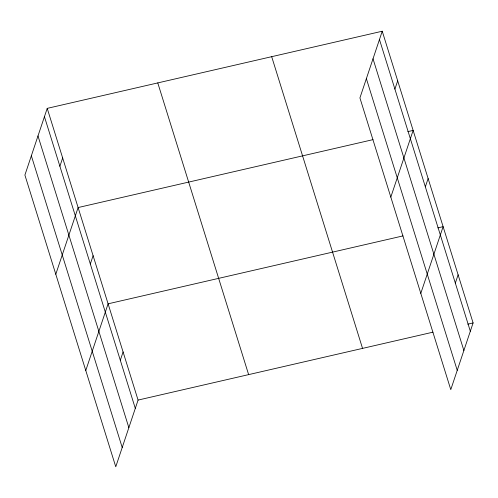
<?xml version="1.0" encoding="UTF-8"?>
<svg xmlns="http://www.w3.org/2000/svg" width="498" height="498" viewBox="0 0 498 498"><rect width="100%" height="100%" fill="white"/><g stroke="black" fill="none" stroke-linecap="round" stroke-linejoin="round"><path stroke-width="0.75" d="M47.217 108.371L24.9 175.066L115.76 466.775L138.077 400.081L47.217 108.371L382.24 31.225L473.1 322.934L450.783 389.629L359.923 97.919L382.24 31.225M59.891 166.257L62.661 157.959M55.795 274.249L78.111 207.554L372.996 139.645M90.325 263.977L93.101 255.686M85.774 370.512L108.091 303.817L402.982 235.909M120.311 360.241L123.087 351.949M394.908 89.105L397.684 80.813M390.818 197.102L413.135 130.401L407.831 131.621M425.348 186.831L428.124 178.533M420.798 293.366L443.114 226.665L437.817 227.891M455.334 283.094L458.11 274.796M138.077 400.081L432.967 332.172M467.796 324.154L473.1 322.934M379.464 39.516L470.324 331.226M373.014 58.789L463.875 350.499M366.372 78.647L457.232 370.356M271.684 56.685L362.544 348.388M157.773 82.911L248.633 374.62M44.44 116.663L135.3 408.372M37.991 135.942L128.851 427.645M31.349 155.793L122.209 447.503"/></g></svg>
